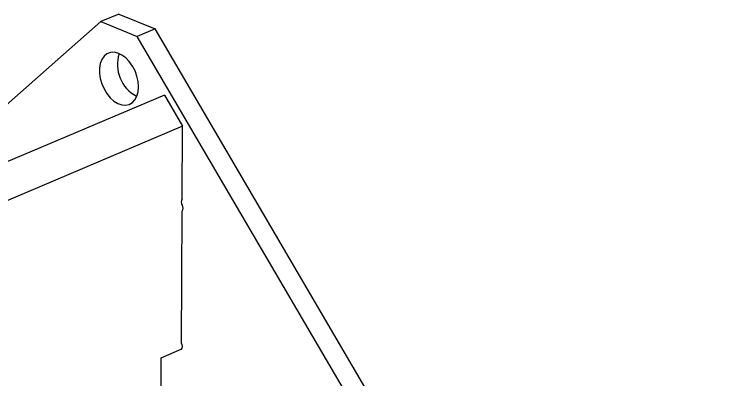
# Model space of a CAD drawing. Extents: x 0 to 161, y 0 to 212.
# Drawn here: x 99.63 to 139.98, y 190.53 to 211.58 of the extents above; entities that cross this region are included whole.
import ezdxf

# ---------------------------------------------------------------- set-up
doc = ezdxf.new("R2010")
doc.units = 0
doc.layers.get('0').update_dxf_attribs({"linetype": 'CONTINUOUS'})

msp = doc.modelspace()

# ---------------------------------------------------------------- linework, layer by layer
at = {"color": 7, "linetype": 'CONTINUOUS'}
for p, q in [((105.669, 211.582), (104.632, 211.153)), ((105.669, 211.582), (107.761, 210.723)), ((104.632, 211.153), (75.036, 185.108)), ((104.632, 211.153), (106.724, 210.291)), ((107.761, 210.723), (106.724, 210.291)), ((139.98, 155.73), (107.761, 210.723)), ((120.941, 186.016), (106.724, 210.291)), ((108.288, 206.912), (96.438, 201.915)), ((108.288, 206.912), (109.333, 205.127)), ((109.333, 205.127), (97.497, 200.099)), ((109.311, 200.946), (109.333, 205.127)), ((109.266, 192.66), (109.307, 200.238)), ((108.111, 191.812), (109.284, 192.332)), ((108.088, 186.495), (108.111, 191.812))]:
    msp.add_line(p, q, dxfattribs=at)
for points in [[(106.797, 207.392), (106.774, 207.694), (106.707, 208.002), (106.597, 208.305), (106.449, 208.59), (106.269, 208.844), (106.064, 209.058), (105.844, 209.223), (105.616, 209.333), (105.391, 209.381), (105.177, 209.368), (104.984, 209.292), (104.819, 209.159), (104.689, 208.972), (104.599, 208.74), (104.553, 208.472), (104.553, 208.179), (104.598, 207.873), (104.687, 207.567), (104.816, 207.273), (104.981, 207.003), (105.173, 206.768), (105.386, 206.578), (105.61, 206.44), (105.837, 206.36), (106.058, 206.341), (106.262, 206.384), (106.443, 206.488), (106.592, 206.649), (106.703, 206.859), (106.773, 207.11), (106.797, 207.392)], [(109.178, 192.285), (109.2, 192.285), (109.264, 192.311), (109.307, 192.372), (109.322, 192.46), (109.308, 192.561), (109.266, 192.66)]]:
    msp.add_lwpolyline(points, dxfattribs=at)
for centre, radius, start, end in [((107.653, 208.684), 2.069, 162.5512, 242.0949), ((109.551, 200.768), 0.299, 143.4273, 215.9507), ((109.073, 200.416), 0.294, 322.7267, 36.6513)]:
    msp.add_arc(centre, radius, start, end, dxfattribs=at)

doc.saveas('drawing.dxf')
